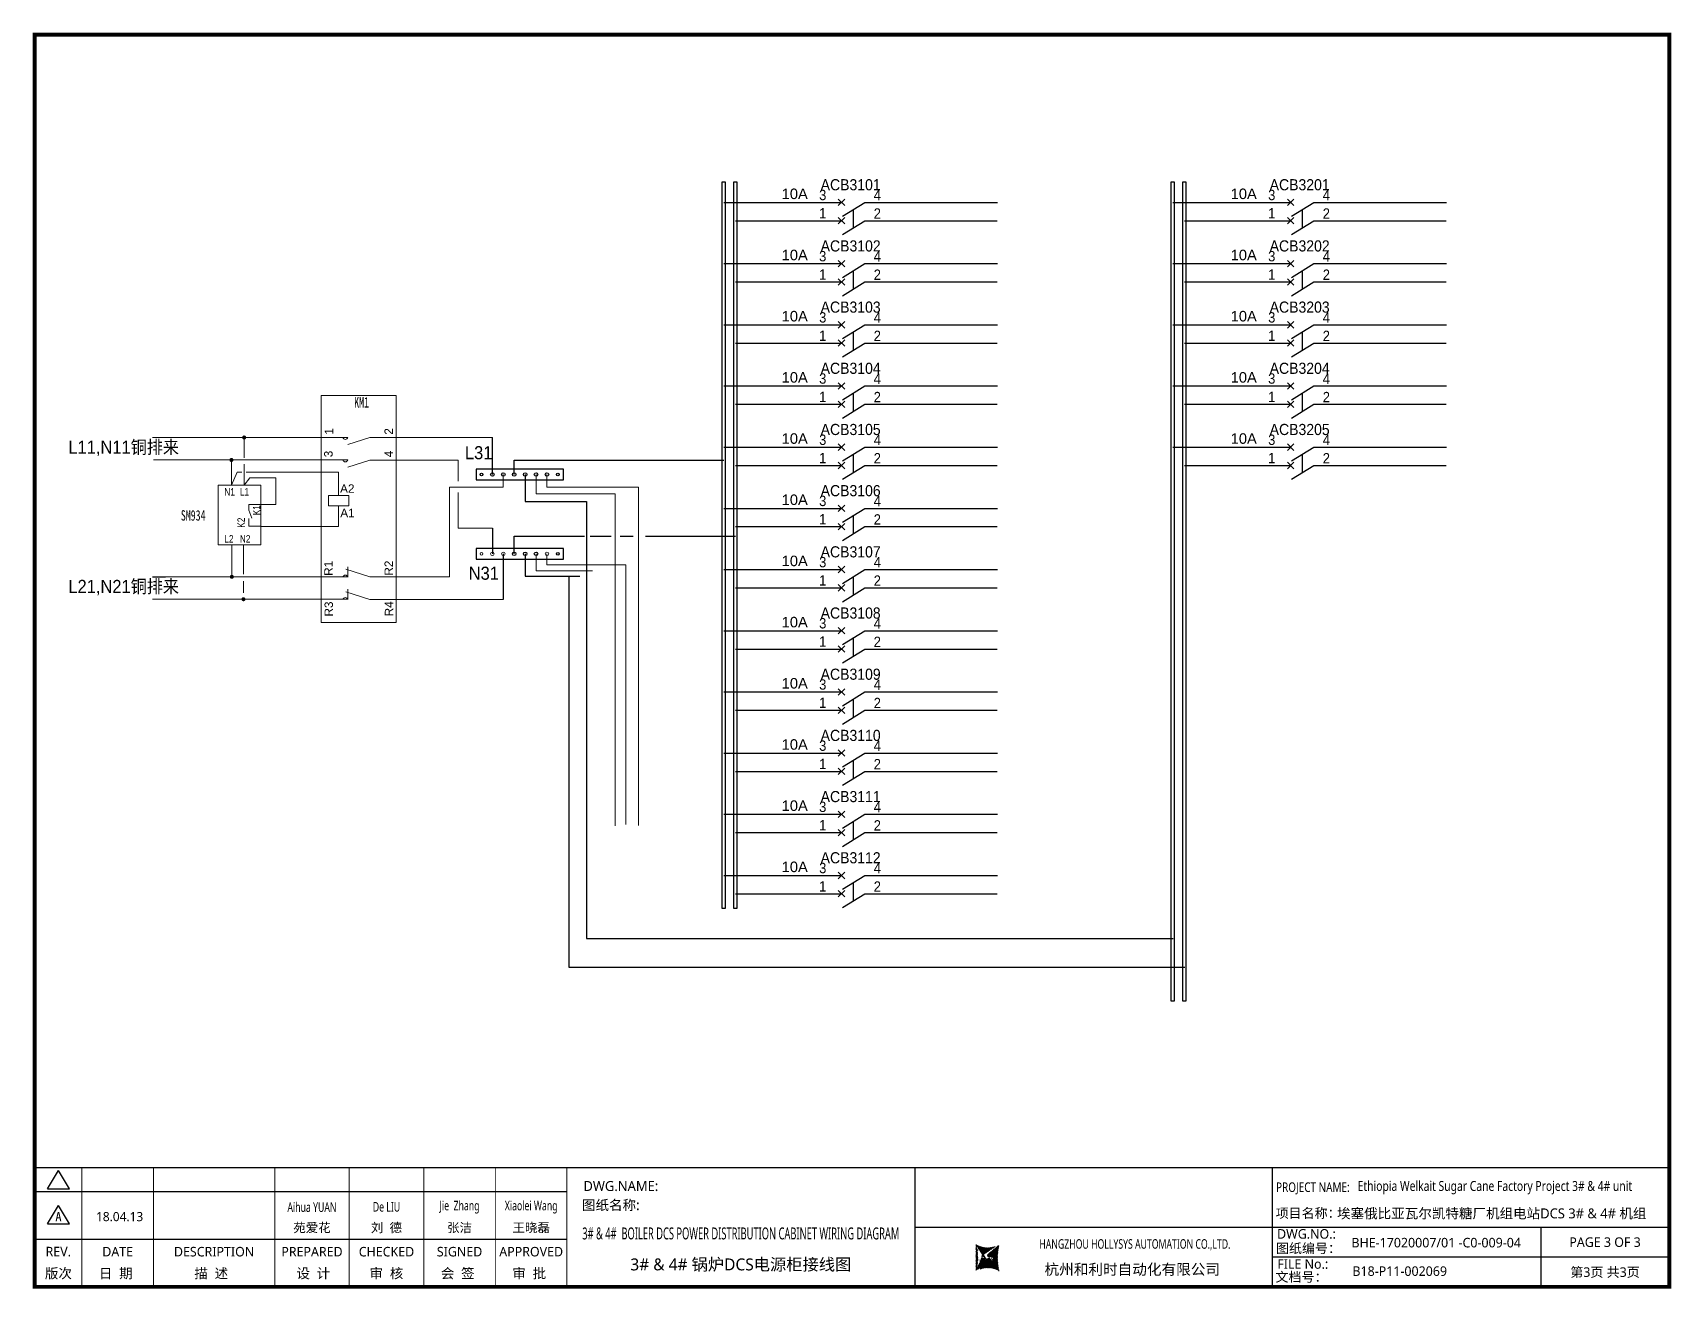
# Model space of a CAD drawing. Extents: x 81437 to 204847, y -54769 to -29444.
# Drawn here: x 106450 to 110575, y -50082 to -46919 of the extents above; entities that cross this region are included whole.
import ezdxf
from ezdxf.enums import TextEntityAlignment as Align
from ezdxf.lldxf.tags import DXFTag

# ---------------------------------------------------------------- set-up
doc = ezdxf.new("R2010")
doc.units = 0
doc.header["$LTSCALE"] = 100
doc.header["$MEASUREMENT"] = 0
doc.linetypes.add('ACAD_ISO02W100', pattern=[15, 12, -3])
for name, color, linetype in [('t', 1, 'Continuous'), ('标准图框及表格', 7, 'Continuous'), ('空气开关', 7, 'Continuous')]:
    doc.layers.add(name, color=color, linetype=linetype)
for name, color, linetype, lineweight in [('注释', 130, 'Continuous', 20), ('粗实线', 7, 'Continuous', 20), ('细实线', 7, 'Continuous', 20)]:
    doc.layers.add(name, color=color, linetype=linetype, lineweight=lineweight)
doc.styles.add('HZ', font='arial.ttf', dxfattribs={"width": 0.7})
doc.styles.get("Standard").update_dxf_attribs({"font": ''})
doc.styles.add('微软雅黑', font='')
doc.styles.get('Standard').set_extended_font_data('SimSun')
doc.styles.get('微软雅黑').set_extended_font_data('Microsoft YaHei')
tags = doc.linetypes.add('CENTER', pattern=[2, 1.25, -0.25, 0.25, -0.25]).pattern_tags.tags
tags[10:11] = [DXFTag(74, 4), DXFTag(75, 0), DXFTag(340, '0'), DXFTag(46, 1.0), DXFTag(50, 0.0), DXFTag(44, 0.0), DXFTag(45, 0.0)]
tags[8:9] = [DXFTag(74, 4), DXFTag(75, 0), DXFTag(340, '0'), DXFTag(46, 1.0), DXFTag(50, 0.0), DXFTag(44, 0.0), DXFTag(45, 0.0)]
tags[6:7] = [DXFTag(74, 4), DXFTag(75, 0), DXFTag(340, '0'), DXFTag(46, 1.0), DXFTag(50, 0.0), DXFTag(44, 0.0), DXFTag(45, 0.0)]
tags[4:5] = [DXFTag(74, 4), DXFTag(75, 0), DXFTag(340, '0'), DXFTag(46, 1.0), DXFTag(50, 0.0), DXFTag(44, 0.0), DXFTag(45, 0.0)]
pattern_1 = [(45, (-6.1628, -58.8625), (-0.7362629, 0.7362629), [])]

# ---------------------------------------------------------------- blocks, each defined once
blk = doc.blocks.new('供电端子')
at = {"style": 'HZ', "width": 0.7}
blk.add_attdef('供电端子', (0, 0), '', height=17, dxfattribs=at)
blk = doc.blocks.new('图框')
at = {"layer": '标准图框及表格'}
h = blk.add_hatch(dxfattribs=at)
h.set_pattern_fill('ANSI31', color=5, scale=8.329864, style=0)
h.set_pattern_definition(pattern_1)
edge = h.paths.add_edge_path()
edge.add_arc((2393.1, -3057), 55.2, 238.1092, 291.6532)
edge.add_line((2413.5, -3108.3), (2382.4, -3129.1))
edge.add_arc((2232.7, -3137.2), 135.4, 346.3915, 374.25)
edge.add_line((2364.3, -3169), (2391.3, -3146.7))
edge.add_line((2385.2, -3139.1), (2390, -3139.8))
edge.add_spline(control_points=[(2391.3, -3146.8), (2392.2, -3145.9), (2393.8, -3144.3), (2393.7, -3140.1), (2391.3, -3139.9), (2390, -3139.7)], knot_values=[0, 0, 0, 0, 6.844331, 12.400427, 18.769243, 18.769243, 18.769243, 18.769243], weights=[1, 1, 1, 1, 1, 1], degree=3, periodic=0)
edge.add_spline(control_points=[(2382.4, -3129.1), (2381.6, -3129.7), (2380.3, -3130.8), (2379.4, -3132.2), (2379, -3132.9)], knot_values=[0, 0, 0, 0, 5.253674, 9.488439, 9.488439, 9.488439, 9.488439], weights=[1, 1, 1, 1, 1], degree=3, periodic=0)
edge.add_spline(control_points=[(2380.1, -3131.1), (2379.6, -3131.8), (2378.5, -3133.2), (2378.8, -3136.6), (2381.7, -3138.8), (2384, -3139), (2385.2, -3139.1)], knot_values=[10.665975, 10.665975, 10.665975, 10.665975, 18.977704, 28.894558, 41.119554, 52.646925, 52.646925, 52.646925, 52.646925], weights=[1, 1, 1, 1, 1, 1, 1], degree=3, periodic=0)
h = blk.add_hatch(dxfattribs=at)
h.set_pattern_fill('ANSI31', color=3, scale=8.329864, style=0)
h.set_pattern_definition(pattern_1)
edge = h.paths.add_edge_path()
edge.add_line((2396.3, -3134.6), (2401.5, -3135.3))
edge.add_spline(control_points=[(2394.9, -3127.6), (2394, -3128.5), (2392.4, -3130.1), (2392.5, -3134.3), (2394.9, -3134.5), (2396.2, -3134.6)], knot_values=[0, 0, 0, 0, 6.844331, 12.400427, 18.769243, 18.769243, 18.769243, 18.769243], weights=[1, 1, 1, 1, 1, 1], degree=3, periodic=0)
edge.add_line((2421.9, -3105.3), (2394.8, -3127.7))
edge.add_spline(control_points=[(2406.5, -3142.8), (2406.9, -3142.3), (2407.7, -3140.9), (2407.4, -3137.8), (2404.5, -3135.6), (2402.2, -3135.4), (2401, -3135.3)], knot_values=[12.654089, 12.654089, 12.654089, 12.654089, 18.977704, 28.894558, 41.119554, 52.646925, 52.646925, 52.646925, 52.646925], weights=[1, 1, 1, 1, 1, 1, 1], degree=3, periodic=0)
edge.add_line((2405.5, -3143.8), (2406.6, -3142.6))
edge.add_line((2403.9, -3145.3), (2405.5, -3143.8))
edge.add_line((2372.7, -3166.1), (2403.8, -3145.3))
edge.add_arc((2393.1, -3217.4), 55.2, 58.1092, 111.6532)
edge.add_arc((2553.4, -3137.2), 135.4, 166.3915, 194.25)
at = {"color": 7}
for p, q in [((2209.5, -2910.4), (2209.5, -3210.4)), ((3109.5, -2910.4), (3109.5, -3210.4)), ((-6.2, -2970.4), (1334, -2970.4)), ((-6.2, -3090.4), (1334, -3090.4)), ((2209.5, -3060.4), (3109.5, -3060.4)), ((3109.5, -3060.4), (4109.5, -3060.4)), ((3785.6, -3060.4), (3785.6, -3210.4)), ((4109.5, -3135.4), (3109.5, -3135.4))]:
    blk.add_line(p, q, dxfattribs=at)
at = {"color": 7, "const_width": 3}
blk.add_lwpolyline([(4109.5, -2910.4), (-6.2, -2910.4)], dxfattribs=at)
at = {"layer": 't', "color": 7}
for p, q in [((25.8, -2963.9), (53.7, -2918)), ((81.7, -2963.9), (53.7, -2918)), ((25.8, -2963.9), (81.7, -2963.9)), ((25.8, -3051.8), (53.7, -3006)), ((81.7, -3051.8), (53.7, -3006)), ((25.8, -3051.8), (81.7, -3051.8))]:
    blk.add_line(p, q, dxfattribs=at)
at = {"layer": 't', "color": 7, "const_width": 9.62}
blk.add_lwpolyline([(4109.5, -3210.4), (4109.5, -58.9), (-6.2, -58.9), (-6.2, -3210.4)], close=True, dxfattribs=at)
at = {"layer": 't', "color": 7, "const_width": 2.4}
for points in [[(112.6, -2911.6), (112.6, -3210.4)], [(292.9, -2911.6), (292.9, -3210.4)], [(598.2, -2911.6), (598.2, -3215.3)], [(785.8, -2911.6), (785.8, -3215.3)], [(973.4, -2911.6), (973.4, -3215.3)], [(1153.7, -2911.6), (1153.7, -3215.3)], [(1334, -2911.6), (1334, -3215.3)]]:
    blk.add_lwpolyline(points, dxfattribs=at)
at = {"color": 7, "linetype": 'CENTER', "style": '微软雅黑'}
for s, height, p in [('项目名称：', 24, (3118.2, -3036.9)), ('图纸编号：', 24, (3119.1, -3125.5)), ('杭州和利时自动化有限公司', 27, (2536.4, -3180)), ('文档号：', 24, (3117.9, -3197.6))]:
    blk.add_text(s, height=height, dxfattribs=at).set_placement(p)
at = {"color": 7, "style": '微软雅黑', "flags": 8}
for tag, p, height in [('DWG.NAME:', (1375.5, -2969.2), 25), ('DWG.NO.:', (3122, -3089.3), 24), ('图纸编号', (3309.2, -3111.3), 24), ('FILENO.:', (3122.5, -3165), 24), ('文档号', (3311.6, -3183), 24)]:
    blk.add_attdef(tag, p, '', height=height, dxfattribs=at)
at = {"color": 7, "style": '微软雅黑', "width": 0.8, "flags": 8}
for tag, p, height in [('PROJECTNAME:', (3119.3, -2971.7), 24), ('PROJECT_NAME', (3324.7, -2969.2), 25)]:
    blk.add_attdef(tag, p, '', height=height, dxfattribs=at)
at = {"color": 7, "style": '微软雅黑', "flags": 8}
for tag, height, width, p in [('RENLIU', 24, 0.7, (692, -3009.2)), ('SHUFENWANG', 24, 0.7, (879.6, -3009.2)), ('FANGHOU', 24, 0.7, (1063.6, -3009.2)), ('DANDANLI', 24, 0.7, (1243.9, -3009.2)), ('#10STATIONONTROLCABINETCOVER', 30, 0.6, (1771.7, -3076)), ('HANGZHOUHOLLYSYSAUTOMATIONCO.,LTD.', 24, 0.7, (2763.9, -3104.6))]:
    blk.add_attdef(tag, text='', height=height, dxfattribs=dict(at, width=width)).set_placement(p, align=Align.MIDDLE)
for tag, p in [('图纸名称:', (1371.6, -3024.8)), ('项目名称', (3272.9, -3045.6))]:
    blk.add_attdef(tag, text='', height=25, dxfattribs=at).set_placement(p, align=Align.BOTTOM_LEFT)
at = {"color": 7, "flags": 8}
blk.add_attdef('A', text='', height=23, dxfattribs=at).set_placement((53.7, -3033.7), align=Align.MIDDLE)
at = {"color": 7, "style": '微软雅黑', "flags": 8}
for tag, height, p in [('设计时间', 23, (207.7, -3033.7)), ('刘仁', 23, (692, -3061.1)), ('王姝芬', 23, (879.6, -3061.1)), ('侯方', 23, (1063.6, -3061.1)), ('李丹丹', 23, (1243.9, -3061.1)), ('PAGEXOFX', 24, (3947.6, -3097.9)), ('REV.', 24, (53.2, -3121.9)), ('DATE', 24, (202.7, -3121.9)), ('DESCRIPTION', 24, (445.6, -3121.9)), ('PREPARED', 24, (692, -3121.9)), ('CHECKED', 24, (879.6, -3121.9)), ('SIGNED', 24, (1063.6, -3121.9)), ('APPROVED', 24, (1243.9, -3121.9)), ('图纸名称', 30, (1771.7, -3153.6)), ('第几页共几页', 24, (3947.6, -3172.9))]:
    blk.add_attdef(tag, text='', height=height, dxfattribs=at).set_placement(p, align=Align.MIDDLE)
at = {"layer": 't', "color": 7, "style": '微软雅黑'}
for s, p in [('版次', (53.7, -3176.5)), ('日  期', (198, -3176.5)), ('描  述', (438.3, -3176.5)), ('设  计', (695.3, -3176.5)), ('审  核', (879.4, -3176.5)), ('会  签', (1058.9, -3176.5)), ('审  批', (1239.1, -3176.5))]:
    blk.add_text(s, height=25, dxfattribs=at).set_placement(p, align=Align.MIDDLE_CENTER)
at = {"layer": '标准图框及表格', "color": 5, "style": 'HZ'}
for s, p in [('pgqh', (2367.7, -3118.5)), ('hollilas', (2367.9, -3144.8))]:
    blk.add_text(s, height=5.21, dxfattribs=at).set_placement(p)
at = {"layer": '标准图框及表格', "color": 3, "style": 'HZ'}
for s, height, p in [('auto', 8.68, (2394.7, -3133.1)), ('hollysys', 4.34, (2396.4, -3158.6))]:
    blk.add_text(s, height=height, dxfattribs=at).set_placement(p)

msp = doc.modelspace()

# ---------------------------------------------------------------- linework, layer by layer
at = {"color": 43}
for p, q in [((108189.8, -47346.1), (108486.4, -47346.1)), ((108545, -47346.1), (108878.7, -47346.1)), ((109320.3, -47346.1), (109617, -47346.1)), ((109675.5, -47346.1), (110009.2, -47346.1)), ((108189.8, -47500.1), (108486.4, -47500.1)), ((108545, -47500.1), (108878.7, -47500.1)), ((109320.3, -47500.1), (109617, -47500.1)), ((109675.5, -47500.1), (110009.2, -47500.1)), ((108189.8, -47654.1), (108486.4, -47654.1)), ((108545, -47654.1), (108878.7, -47654.1)), ((109320.3, -47654.1), (109617, -47654.1)), ((109675.5, -47654.1), (110009.2, -47654.1)), ((108189.8, -47808.1), (108486.4, -47808.1)), ((108545, -47808.1), (108878.7, -47808.1)), ((109320.3, -47808.1), (109617, -47808.1)), ((109675.5, -47808.1), (110009.2, -47808.1)), ((107607.3, -48030.9), (107607.3, -47938.1)), ((108189.8, -47962.1), (108486.4, -47962.1)), ((108545, -47962.1), (108878.7, -47962.1)), ((109320.3, -47962.1), (109617, -47962.1)), ((109675.5, -47962.1), (110009.2, -47962.1)), ((107662.3, -48030.9), (107662.3, -47994.6)), ((107662.3, -47994.6), (107834.5, -47994.6)), ((107807, -47994.6), (108189.8, -47994.6)), ((107689.8, -48030.9), (107689.8, -48098.7)), ((107689.8, -48098.7), (107821.3, -48098.7)), ((107804.3, -48098.7), (107844.4, -48098.7)), ((107844.4, -48098.7), (107844.4, -48467.6)), ((108189.8, -48116.1), (108486.4, -48116.1)), ((108545, -48116.1), (108878.7, -48116.1)), ((106752, -48288.3), (106784.2, -48288.3)), ((108189.8, -48270.1), (108486.4, -48270.1)), ((108545, -48270.1), (108878.7, -48270.1)), ((108189.8, -48424.1), (108486.4, -48424.1)), ((108545, -48424.1), (108878.7, -48424.1)), ((107844.4, -48467.6), (107844.4, -49198.4)), ((108189.8, -48578.1), (108486.4, -48578.1)), ((108545, -48578.1), (108878.7, -48578.1)), ((108189.8, -48732.1), (108486.4, -48732.1)), ((108545, -48732.1), (108878.7, -48732.1)), ((108189.8, -48886.1), (108486.4, -48886.1)), ((108545, -48886.1), (108878.7, -48886.1)), ((108189.8, -49040.1), (108486.4, -49040.1)), ((108545, -49040.1), (108878.7, -49040.1)), ((107844.4, -49198.4), (109321.2, -49198.4))]:
    msp.add_line(p, q, dxfattribs=at)
at = {"color": 6}
for p, q in [((108494.5, -47354.2), (108478.3, -47338)), ((108478.3, -47354.2), (108494.5, -47338)), ((108488.5, -47380.9), (108545, -47346.1)), ((109625.1, -47354.2), (109608.9, -47338)), ((109608.9, -47354.2), (109625.1, -47338)), ((109619, -47380.9), (109675.5, -47346.1)), ((108478.3, -47400.3), (108494.5, -47384.1)), ((108494.5, -47400.3), (108478.3, -47384.1)), ((108488.5, -47427), (108545, -47392.2)), ((109608.9, -47400.3), (109625.1, -47384.1)), ((109625.1, -47400.3), (109608.9, -47384.1)), ((109619, -47427), (109675.5, -47392.2)), ((108494.5, -47508.2), (108478.3, -47492)), ((108478.3, -47508.2), (108494.5, -47492)), ((108488.5, -47534.9), (108545, -47500.1)), ((109625.1, -47508.2), (109608.9, -47492)), ((109608.9, -47508.2), (109625.1, -47492)), ((109619, -47534.9), (109675.5, -47500.1)), ((108494.5, -47554.3), (108478.3, -47538.1)), ((108478.3, -47554.3), (108494.5, -47538.1)), ((108488.5, -47581), (108545, -47546.2)), ((109625.1, -47554.3), (109608.9, -47538.1)), ((109608.9, -47554.3), (109625.1, -47538.1)), ((109619, -47581), (109675.5, -47546.2)), ((108478.3, -47662.2), (108494.5, -47646)), ((108494.5, -47662.2), (108478.3, -47646)), ((109608.9, -47662.2), (109625.1, -47646)), ((109625.1, -47662.2), (109608.9, -47646)), ((108488.5, -47688.9), (108545, -47654.1)), ((109619, -47688.9), (109675.5, -47654.1)), ((108478.3, -47708.3), (108494.5, -47692.1)), ((108494.5, -47708.3), (108478.3, -47692.1)), ((108488.5, -47735), (108545, -47700.2)), ((109608.9, -47708.3), (109625.1, -47692.1)), ((109625.1, -47708.3), (109608.9, -47692.1)), ((109619, -47735), (109675.5, -47700.2)), ((108494.5, -47816.2), (108478.3, -47800)), ((108478.3, -47816.2), (108494.5, -47800)), ((108488.5, -47842.9), (108545, -47808.1)), ((109625.1, -47816.2), (109608.9, -47800)), ((109608.9, -47816.2), (109625.1, -47800)), ((109619, -47842.9), (109675.5, -47808.1)), ((108494.5, -47862.3), (108478.3, -47846.1)), ((108478.3, -47862.3), (108494.5, -47846.1)), ((109625.1, -47862.3), (109608.9, -47846.1)), ((109608.9, -47862.3), (109625.1, -47846.1)), ((108488.5, -47889), (108545, -47854.2)), ((109619, -47889), (109675.5, -47854.2)), ((108478.3, -47970.2), (108494.5, -47954)), ((108494.5, -47970.2), (108478.3, -47954)), ((108488.5, -47996.9), (108545, -47962.1)), ((109608.9, -47970.2), (109625.1, -47954)), ((109625.1, -47970.2), (109608.9, -47954)), ((109619, -47996.9), (109675.5, -47962.1)), ((108478.3, -48016.3), (108494.5, -48000.1)), ((108494.5, -48016.3), (108478.3, -48000.1)), ((108488.5, -48043), (108545, -48008.2)), ((109608.9, -48016.3), (109625.1, -48000.1)), ((109625.1, -48016.3), (109608.9, -48000.1)), ((109619, -48043), (109675.5, -48008.2)), ((108494.5, -48124.2), (108478.3, -48108)), ((108478.3, -48124.2), (108494.5, -48108)), ((108488.5, -48150.9), (108545, -48116.1)), ((108494.5, -48170.3), (108478.3, -48154.1)), ((108478.3, -48170.3), (108494.5, -48154.1)), ((108488.5, -48197), (108545, -48162.2)), ((108494.5, -48278.2), (108478.3, -48262)), ((108478.3, -48278.2), (108494.5, -48262)), ((108488.5, -48304.9), (108545, -48270.1)), ((108494.5, -48324.3), (108478.3, -48308.1)), ((108478.3, -48324.3), (108494.5, -48308.1)), ((108488.5, -48351), (108545, -48316.2)), ((108478.3, -48432.2), (108494.5, -48416)), ((108494.5, -48432.2), (108478.3, -48416)), ((108488.5, -48458.9), (108545, -48424.1)), ((108478.3, -48478.3), (108494.5, -48462.1)), ((108494.5, -48478.3), (108478.3, -48462.1)), ((108488.5, -48505), (108545, -48470.2)), ((108494.5, -48586.2), (108478.3, -48570)), ((108478.3, -48586.2), (108494.5, -48570)), ((108488.5, -48612.9), (108545, -48578.1)), ((108494.5, -48632.3), (108478.3, -48616.1)), ((108478.3, -48632.3), (108494.5, -48616.1)), ((108488.5, -48659), (108545, -48624.2)), ((108494.5, -48740.2), (108478.3, -48724)), ((108478.3, -48740.2), (108494.5, -48724)), ((108488.5, -48766.9), (108545, -48732.1)), ((108494.5, -48786.3), (108478.3, -48770.1)), ((108478.3, -48786.3), (108494.5, -48770.1)), ((108488.5, -48813), (108545, -48778.2)), ((108494.5, -48894.2), (108478.3, -48878)), ((108478.3, -48894.2), (108494.5, -48878)), ((108494.5, -48940.3), (108478.3, -48924.1)), ((108478.3, -48940.3), (108494.5, -48924.1)), ((108488.5, -48920.9), (108545, -48886.1)), ((108488.5, -48967), (108545, -48932.2)), ((108478.3, -49048.2), (108494.5, -49032)), ((108494.5, -49048.2), (108478.3, -49032)), ((108488.5, -49074.9), (108545, -49040.1)), ((108478.3, -49094.3), (108494.5, -49078.1)), ((108494.5, -49094.3), (108478.3, -49078.1)), ((108488.5, -49121), (108545, -49086.2))]:
    msp.add_line(p, q, dxfattribs=at)
at = {"color": 5}
for p, q in [((108219.5, -47392.2), (108486.4, -47392.2)), ((108545, -47392.2), (108878.1, -47392.2)), ((109350, -47392.2), (109617, -47392.2)), ((109675.5, -47392.2), (110008.6, -47392.2)), ((108219.5, -47546.2), (108486.4, -47546.2)), ((108545, -47546.2), (108878.1, -47546.2)), ((109350, -47546.2), (109617, -47546.2)), ((109675.5, -47546.2), (110008.6, -47546.2)), ((108219.5, -47700.2), (108486.4, -47700.2)), ((108545, -47700.2), (108878.1, -47700.2)), ((109350, -47700.2), (109617, -47700.2)), ((109675.5, -47700.2), (110008.6, -47700.2)), ((108219.5, -47854.2), (108486.4, -47854.2)), ((108545, -47854.2), (108878.1, -47854.2)), ((109350, -47854.2), (109617, -47854.2)), ((109675.5, -47854.2), (110008.6, -47854.2)), ((108219.5, -48008.2), (108486.4, -48008.2)), ((108545, -48008.2), (108878.1, -48008.2)), ((109350, -48008.2), (109617, -48008.2)), ((109675.5, -48008.2), (110008.6, -48008.2)), ((107607.3, -48166.2), (107607.3, -48230.5)), ((108219.5, -48162.2), (108486.4, -48162.2)), ((108545, -48162.2), (108878.1, -48162.2)), ((107662.3, -48230.5), (107662.3, -48186)), ((107662.3, -48186), (107780.7, -48186)), ((107753.2, -48186), (107838.9, -48186)), ((107853.2, -48186), (107906.2, -48186)), ((107928.9, -48186), (107961.9, -48186)), ((107992.5, -48186), (108219.5, -48186)), ((107634.8, -48230.5), (107634.8, -48345.2)), ((107689.8, -48230.5), (107689.8, -48286.8)), ((107689.8, -48286.8), (107827.3, -48286.8)), ((107799.8, -48286.8), (107799.8, -48467)), ((108219.5, -48316.2), (108486.4, -48316.2)), ((108545, -48316.2), (108878.1, -48316.2)), ((107799.8, -48467), (107799.8, -49271.1)), ((108219.5, -48470.2), (108486.4, -48470.2)), ((108545, -48470.2), (108878.1, -48470.2)), ((108219.5, -48624.2), (108486.4, -48624.2)), ((108545, -48624.2), (108878.1, -48624.2)), ((108219.5, -48778.2), (108486.4, -48778.2)), ((108545, -48778.2), (108878.1, -48778.2)), ((108219.5, -48932.2), (108486.4, -48932.2)), ((108545, -48932.2), (108878.1, -48932.2)), ((108219.5, -49086.2), (108486.4, -49086.2)), ((108545, -49086.2), (108878.1, -49086.2)), ((107799.8, -49271.1), (109350.9, -49271.1))]:
    msp.add_line(p, q, dxfattribs=at)
at = {"color": 5, "lineweight": 0}
for p, q in [((106950.3, -48057.5), (106964.5, -48025.3)), ((106964.5, -48025.3), (106976.9, -48025.3)), ((106987.8, -48025.3), (107219.9, -48025.3))]:
    msp.add_line(p, q, dxfattribs=at)
at = {"color": 43, "lineweight": 0}
for p, q in [((106996.9, -48039.6), (106982.2, -48057.5)), ((107062.4, -48039.6), (106996.9, -48039.6)), ((107062.4, -48106.7), (107062.4, -48039.6)), ((107024.2, -48106.7), (107062.4, -48106.7))]:
    msp.add_line(p, q, dxfattribs=at)
at = {"color": 43}
for points in [[(108193.7, -47294.4), (108193.7, -49123.2), (108185.9, -49123.2), (108185.9, -47294.4)], [(109324.3, -47294.4), (109324.3, -49356.2), (109316.4, -49356.2), (109316.4, -47294.4)], [(107566.1, -48044.6), (107786.1, -48044.6), (107786.1, -48017.1), (107566.1, -48017.1)]]:
    msp.add_lwpolyline(points, close=True, dxfattribs=at)
at = {"color": 5}
for points in [[(108222.9, -47294.4), (108222.9, -49123.2), (108215.1, -49123.2), (108215.1, -47294.4)], [(109353.4, -47294.4), (109353.4, -49356.2), (109345.6, -49356.2), (109345.6, -47294.4)], [(107566.1, -48244.3), (107786.1, -48244.3), (107786.1, -48216.8), (107566.1, -48216.8)]]:
    msp.add_lwpolyline(points, close=True, dxfattribs=at)
for centre, radius in [((107579.8, -48030.9), 3.3), ((107607.3, -48030.9), 4.4), ((107634.8, -48030.9), 4.4), ((107662.3, -48030.9), 4.4), ((107689.8, -48030.9), 4.4), ((107717.3, -48030.9), 4.4), ((107744.8, -48030.9), 4.4), ((107772.3, -48030.9), 3.3), ((107662.3, -48230.5), 4.4), ((107689.8, -48230.5), 4.4), ((107717.3, -48230.5), 4.4), ((107772.3, -48230.5), 3.3)]:
    msp.add_circle(centre, radius)
at = {"lineweight": 20}
for centre, radius in [((107579.8, -48230.5), 3.3), ((107607.3, -48230.5), 4.4), ((107634.8, -48230.5), 4.4), ((107744.8, -48230.5), 4.4)]:
    msp.add_circle(centre, radius, dxfattribs=at)
at = {"layer": '空气开关', "color": 6}
for p, q in [((108516.7, -47409.6), (108516.7, -47363.5)), ((109647.3, -47409.6), (109647.3, -47363.5)), ((108516.7, -47563.6), (108516.7, -47517.5)), ((109647.3, -47563.6), (109647.3, -47517.5)), ((108516.7, -47717.6), (108516.7, -47671.5)), ((109647.3, -47717.6), (109647.3, -47671.5)), ((108516.7, -47871.6), (108516.7, -47825.5)), ((109647.3, -47871.6), (109647.3, -47825.5)), ((108516.7, -48025.6), (108516.7, -47979.5)), ((109647.3, -48025.6), (109647.3, -47979.5)), ((108516.7, -48179.6), (108516.7, -48133.5)), ((108516.7, -48333.6), (108516.7, -48287.5)), ((108516.7, -48487.6), (108516.7, -48441.5)), ((108516.7, -48641.6), (108516.7, -48595.5)), ((108516.7, -48795.6), (108516.7, -48749.5)), ((108516.7, -48949.6), (108516.7, -48903.5)), ((108516.7, -49103.6), (108516.7, -49057.5))]:
    msp.add_line(p, q, dxfattribs=at)
at = {"layer": '粗实线'}
msp.add_lwpolyline([(107176.6, -48403.8), (107176.6, -47832.3), (107364.7, -47832.3), (107364.7, -48403.8)], close=True, dxfattribs=at)
at = {"layer": '细实线', "color": 43}
for p, q in [((106752, -47937.8), (107114.1, -47937.8)), ((106982.6, -47989.1), (106982.6, -47937.8)), ((107114.1, -47937.8), (107176.6, -47937.8)), ((107176.6, -47937.8), (107243.6, -47937.8)), ((107298.5, -47938.1), (107243.8, -47955.7)), ((107364.7, -47938.1), (107298.5, -47938.1)), ((107364.7, -47938.1), (107607.3, -47938.1)), ((106982.2, -48057.5), (106982.2, -48005.1)), ((107634.8, -48030.9), (107634.8, -48062.5)), ((107717.3, -48030.9), (107717.3, -48079.7)), ((107744.8, -48030.9), (107744.8, -48062.4)), ((107499.3, -48288.6), (107499.3, -48062.5)), ((107499.3, -48062.5), (107634.8, -48062.5)), ((107717.3, -48079.7), (107821.7, -48079.7)), ((107744.8, -48062.4), (107821.7, -48062.4)), ((107803.2, -48079.7), (107916.6, -48079.7)), ((107807.4, -48062.4), (107974.9, -48062.4)), ((107916.6, -48079.7), (107916.6, -48915.1)), ((107974.9, -48062.4), (107974.9, -48914)), ((107219.9, -48109.7), (107219.9, -48161.9)), ((107176.6, -48161.9), (107024.2, -48161.9)), ((107176.6, -48161.9), (107219.9, -48161.9)), ((106951.6, -48208.2), (106951.3, -48285.8)), ((107243.6, -48288.9), (107243.7, -48263.2)), ((106784.3, -48288.3), (107176.6, -48288.3)), ((107176.6, -48288.3), (107243.6, -48288.3)), ((107298.5, -48288.6), (107238.4, -48269.3)), ((107364.7, -48288.6), (107298.5, -48288.6)), ((107364.7, -48288.6), (107499.3, -48288.6))]:
    msp.add_line(p, q, dxfattribs=at)
at = {"layer": '细实线', "color": 5}
for p, q in [((106753.7, -47994.3), (107085.7, -47994.3)), ((106950.3, -48057.5), (106950.3, -47994.3)), ((107085.7, -47994.3), (107176.6, -47994.3)), ((107176.6, -47994.3), (107243.6, -47994.3)), ((107298.5, -47994.6), (107243.8, -48012.2)), ((107364.7, -47994.6), (107298.5, -47994.6)), ((107364.7, -47994.6), (107520.8, -47994.6)), ((107520.8, -47994.6), (107520.8, -48048.1)), ((107219.9, -48083.6), (107219.9, -48025.3)), ((107521.6, -48076.6), (107521.6, -48166.2)), ((107521.6, -48166.2), (107607.3, -48166.2)), ((106980.5, -48208.2), (106980.5, -48281.4)), ((107717.3, -48230.5), (107717.3, -48273.7)), ((107744.8, -48230.5), (107744.8, -48258.3)), ((107744.8, -48258.3), (107861.5, -48258.3)), ((107858.1, -48258.3), (107943.2, -48258.3)), ((107943.2, -48258.3), (107943.2, -48912.1)), ((106980.6, -48299.3), (106980.6, -48329.1)), ((107717.3, -48273.7), (107859.8, -48273.7)), ((106752, -48344.9), (107176.6, -48344.9)), ((107176.6, -48344.9), (107243.6, -48344.9)), ((107298.5, -48345.2), (107238.4, -48325.9)), ((107243.4, -48344.9), (107243.4, -48319.9)), ((107364.7, -48345.2), (107298.5, -48345.2)), ((107364.7, -48345.2), (107634.8, -48345.2))]:
    msp.add_line(p, q, dxfattribs=at)
at = {"layer": '细实线'}
for p, q in [((107024.2, -48106.7), (106994, -48106.7)), ((106994, -48106.7), (106994, -48120.4)), ((106994, -48161.2), (106994, -48141.7)), ((107024.2, -48161.2), (106994, -48161.2))]:
    msp.add_line(p, q, dxfattribs=at)
at = {"layer": '细实线', "color": 7}
msp.add_line((107001.3, -48141.2), (106994, -48120.4), dxfattribs=at)
at = {"layer": '细实线', "color": 43, "linetype": 'Continuous', "const_width": 5.09}
for points in [[(106982.3, -47940.3, 1), (106982.3, -47935.2, 1)], [(106951.3, -48290.9, 1), (106951.3, -48285.8, 1)]]:
    msp.add_lwpolyline(points, format="xyb", close=True, dxfattribs=at)
at = {"layer": '细实线', "color": 5, "linetype": 'Continuous', "const_width": 5.09}
msp.add_lwpolyline([(106950.4, -47996.9, 1), (106950.4, -47991.8, 1)], format="xyb", close=True, dxfattribs=at)
at = {"layer": '细实线'}
for points in [[(106916.8, -48208.2), (106916.8, -48057.5), (107024.2, -48057.5), (107024.2, -48208.2)], [(107194.3, -48109.7), (107194.3, -48083.6), (107245.5, -48083.6), (107245.5, -48109.7)]]:
    msp.add_lwpolyline(points, close=True, dxfattribs=at)
at = {"layer": '细实线', "color": 0, "linetype": 'Continuous', "const_width": 5.09}
msp.add_lwpolyline([(106980.6, -48347.4, 1), (106980.6, -48342.4, 1)], format="xyb", close=True, dxfattribs=at)
at = {"layer": '细实线', "color": 43}
for centre, start, end in [((107237, -47935.4), 199.9032, 340.0968), ((107237, -48291.3), 19.9032, 160.0968)]:
    msp.add_arc(centre, 7.02, start, end, dxfattribs=at)
at = {"layer": '细实线', "color": 5}
for centre, start, end in [((107237, -47992), 199.9032, 340.0968), ((107237, -48347.9), 19.9032, 160.0968)]:
    msp.add_arc(centre, 7.02, start, end, dxfattribs=at)

# ---------------------------------------------------------------- block references
at = {"color": 1}
ref = msp.add_blockref('图框', (106461.1, -46865.1), dxfattribs=at)
ref.add_attrib('PROJECTNAME:', 'PROJECT NAME:', (109580.4, -49836.7), dxfattribs={"color": 7, "height": 24, "style": '微软雅黑', "width": 0.8})
ref.add_attrib('FILENO.:', 'FILE No.:', (109583.6, -50030), dxfattribs={"color": 7, "height": 24, "style": '微软雅黑'})
ref.add_attrib('DWG.NO.:', 'DWG.NO.:', (109583.1, -49954.3), dxfattribs={"color": 7, "height": 24, "style": '微软雅黑'})
ref.add_attrib('PAGEXOFX', 'PAGE 3 OF 3', dxfattribs={"color": 7, "height": 24, "style": '微软雅黑', "flags": 8}).set_placement((110408.7, -49963), align=Align.MIDDLE)
ref.add_attrib('PROJECT_NAME', 'Ethiopia Welkait Sugar Cane Factory Project 3# & 4# unit', (109785.9, -49834.2), dxfattribs={"color": 7, "height": 25, "style": '微软雅黑', "width": 0.8})
ref.add_attrib('项目名称', '埃塞俄比亚瓦尔凯特糖厂机组电站DCS 3# & 4# 机组', dxfattribs={"color": 7, "height": 25, "style": '微软雅黑'}).set_placement((109734, -49910.7), align=Align.BOTTOM_LEFT)
ref.add_attrib('HANGZHOUHOLLYSYSAUTOMATIONCO.,LTD.', 'HANGZHOU HOLLYSYS AUTOMATION CO.,LTD.', dxfattribs={"color": 7, "height": 24, "style": '微软雅黑', "width": 0.7}).set_placement((109225, -49969.6), align=Align.MIDDLE)
ref.add_attrib('图纸名称:', '图纸名称:', dxfattribs={"color": 7, "height": 25, "style": '微软雅黑', "flags": 8}).set_placement((107832.8, -49889.8), align=Align.BOTTOM_LEFT)
ref.add_attrib('#10STATIONONTROLCABINETCOVER', '3# & 4#  BOILER DCS POWER DISTRIBUTION CABINET WIRING DIAGRAM', dxfattribs={"color": 7, "height": 30, "style": '微软雅黑', "width": 0.6, "flags": 8}).set_placement((108232.8, -49941.1), align=Align.MIDDLE)
ref.add_attrib('DWG.NAME:', 'DWG.NAME:', (107836.6, -49834.3), dxfattribs={"color": 7, "height": 25, "style": '微软雅黑', "flags": 8})
ref.add_attrib('DANDANLI', 'Xiaolei Wang', dxfattribs={"color": 7, "height": 24, "style": '微软雅黑', "width": 0.7, "flags": 8}).set_placement((107705, -49874.3), align=Align.MIDDLE)
ref.add_attrib('FANGHOU', 'Jie  Zhang', dxfattribs={"color": 7, "height": 24, "style": '微软雅黑', "width": 0.7, "flags": 8}).set_placement((107524.7, -49874.3), align=Align.MIDDLE)
ref.add_attrib('SHUFENWANG', 'De LIU', dxfattribs={"color": 7, "height": 24, "style": '微软雅黑', "width": 0.7, "flags": 8}).set_placement((107340.7, -49874.3), align=Align.MIDDLE)
ref.add_attrib('RENLIU', 'Aihua YUAN', dxfattribs={"color": 7, "height": 24, "style": '微软雅黑', "width": 0.7, "flags": 8}).set_placement((107153.1, -49874.3), align=Align.MIDDLE)
ref.add_attrib('APPROVED', 'APPROVED', dxfattribs={"color": 7, "height": 24, "style": '微软雅黑'}).set_placement((107705, -49987), align=Align.MIDDLE)
ref.add_attrib('SIGNED', 'SIGNED', dxfattribs={"color": 7, "height": 24, "style": '微软雅黑'}).set_placement((107524.7, -49987), align=Align.MIDDLE)
ref.add_attrib('CHECKED', 'CHECKED', dxfattribs={"color": 7, "height": 24, "style": '微软雅黑'}).set_placement((107340.7, -49987), align=Align.MIDDLE)
ref.add_attrib('PREPARED', 'PREPARED', dxfattribs={"color": 7, "height": 24, "style": '微软雅黑'}).set_placement((107153.1, -49987), align=Align.MIDDLE)
ref.add_attrib('DESCRIPTION', 'DESCRIPTION', dxfattribs={"color": 7, "height": 24, "style": '微软雅黑'}).set_placement((106906.7, -49987), align=Align.MIDDLE)
ref.add_attrib('DATE', 'DATE', dxfattribs={"color": 7, "height": 24, "style": '微软雅黑', "flags": 8}).set_placement((106663.9, -49987), align=Align.MIDDLE)
ref.add_attrib('REV.', 'REV.', dxfattribs={"color": 7, "height": 24, "style": '微软雅黑', "flags": 8}).set_placement((106514.3, -49987), align=Align.MIDDLE)
ref.add_attrib('A', 'A', dxfattribs={"color": 7, "height": 23, "flags": 8}).set_placement((106514.8, -49898.8), align=Align.MIDDLE)
ref.add_attrib('设计时间', '18.04.13', dxfattribs={"color": 7, "height": 23, "style": '微软雅黑', "flags": 8}).set_placement((106668.8, -49898.8), align=Align.MIDDLE)
ref.add_attrib('李丹丹', '王晓磊', dxfattribs={"color": 7, "height": 23, "style": '微软雅黑', "flags": 8}).set_placement((107705, -49926.1), align=Align.MIDDLE)
ref.add_attrib('侯方', '张洁', dxfattribs={"color": 7, "height": 23, "style": '微软雅黑', "flags": 8}).set_placement((107524.7, -49926.1), align=Align.MIDDLE)
ref.add_attrib('王姝芬', '刘  德', dxfattribs={"color": 7, "height": 23, "style": '微软雅黑', "flags": 8}).set_placement((107340.7, -49926.1), align=Align.MIDDLE)
ref.add_attrib('刘仁', '苑爱花', dxfattribs={"color": 7, "height": 23, "style": '微软雅黑', "flags": 8}).set_placement((107153.1, -49926.1), align=Align.MIDDLE)
ref.add_attrib('图纸名称', '3# & 4# 锅炉DCS电源柜接线图', dxfattribs={"color": 7, "height": 30, "style": '微软雅黑', "flags": 8}).set_placement((108232.8, -50018.6), align=Align.MIDDLE)
ref.add_attrib('文档号', 'B18-P11-002069', (109772.7, -50048), dxfattribs={"color": 7, "height": 24, "style": '微软雅黑', "flags": 8})
ref.add_attrib('图纸编号', 'BHE-17020007/01 -C0-009-04', (109770.3, -49976.3), dxfattribs={"color": 7, "height": 24, "style": '微软雅黑', "flags": 8})
ref.add_attrib('第几页共几页', '第3页 共3页', dxfattribs={"color": 7, "height": 24, "style": '微软雅黑', "flags": 8}).set_placement((110408.7, -50038), align=Align.MIDDLE)
ref = msp.add_blockref('供电端子', (108368.6, -47337.6), dxfattribs=dict(xscale=0.9349999999976717, yscale=0.9349999999976717))
ref.add_attrib('供电端子', '10A', dxfattribs={"height": 26.4, "style": 'HZ'}).set_placement((108368.6, -47337.6), align=Align.CENTER)
ref = msp.add_blockref('供电端子', (108509.4, -47315.6), dxfattribs=dict(xscale=0.9349999999976717, yscale=0.9349999999976717))
ref.add_attrib('供电端子', 'ACB3101', dxfattribs={"height": 28.05, "style": 'HZ', "width": 0.9}).set_placement((108509.4, -47315.6), align=Align.CENTER)
ref = msp.add_blockref('供电端子', (109499.1, -47337.6), dxfattribs=dict(xscale=0.9349999999976717, yscale=0.9349999999976717))
ref.add_attrib('供电端子', '10A', dxfattribs={"height": 26.4, "style": 'HZ'}).set_placement((109499.1, -47337.6), align=Align.CENTER)
ref = msp.add_blockref('供电端子', (109639.9, -47315.6), dxfattribs=dict(xscale=0.9349999999976717, yscale=0.9349999999976717))
ref.add_attrib('供电端子', 'ACB3201', dxfattribs={"height": 28.05, "style": 'HZ', "width": 0.9}).set_placement((109639.9, -47315.6), align=Align.CENTER)
ref = msp.add_blockref('供电端子', (108368.6, -47491.6), dxfattribs=dict(xscale=0.9349999999976717, yscale=0.9349999999976717))
ref.add_attrib('供电端子', '10A', dxfattribs={"height": 26.4, "style": 'HZ'}).set_placement((108368.6, -47491.6), align=Align.CENTER)
ref = msp.add_blockref('供电端子', (108509.4, -47469.6), dxfattribs=dict(xscale=0.9349999999976717, yscale=0.9349999999976717))
ref.add_attrib('供电端子', 'ACB3102', dxfattribs={"height": 28.05, "style": 'HZ', "width": 0.9}).set_placement((108509.4, -47469.6), align=Align.CENTER)
ref = msp.add_blockref('供电端子', (109499.1, -47491.6), dxfattribs=dict(xscale=0.9349999999976717, yscale=0.9349999999976717))
ref.add_attrib('供电端子', '10A', dxfattribs={"height": 26.4, "style": 'HZ'}).set_placement((109499.1, -47491.6), align=Align.CENTER)
ref = msp.add_blockref('供电端子', (109639.9, -47469.6), dxfattribs=dict(xscale=0.9349999999976717, yscale=0.9349999999976717))
ref.add_attrib('供电端子', 'ACB3202', dxfattribs={"height": 28.05, "style": 'HZ', "width": 0.9}).set_placement((109639.9, -47469.6), align=Align.CENTER)
ref = msp.add_blockref('供电端子', (108509.4, -47623.6), dxfattribs=dict(xscale=0.9349999999976717, yscale=0.9349999999976717))
ref.add_attrib('供电端子', 'ACB3103', dxfattribs={"height": 28.05, "style": 'HZ', "width": 0.9}).set_placement((108509.4, -47623.6), align=Align.CENTER)
ref = msp.add_blockref('供电端子', (109639.9, -47623.6), dxfattribs=dict(xscale=0.9349999999976717, yscale=0.9349999999976717))
ref.add_attrib('供电端子', 'ACB3203', dxfattribs={"height": 28.05, "style": 'HZ', "width": 0.9}).set_placement((109639.9, -47623.6), align=Align.CENTER)
ref = msp.add_blockref('供电端子', (108368.6, -47645.6), dxfattribs=dict(xscale=0.9349999999976717, yscale=0.9349999999976717))
ref.add_attrib('供电端子', '10A', dxfattribs={"height": 26.4, "style": 'HZ'}).set_placement((108368.6, -47645.6), align=Align.CENTER)
ref = msp.add_blockref('供电端子', (109499.1, -47645.6), dxfattribs=dict(xscale=0.9349999999976717, yscale=0.9349999999976717))
ref.add_attrib('供电端子', '10A', dxfattribs={"height": 26.4, "style": 'HZ'}).set_placement((109499.1, -47645.6), align=Align.CENTER)
ref = msp.add_blockref('供电端子', (108509.4, -47777.6), dxfattribs=dict(xscale=0.9349999999976717, yscale=0.9349999999976717))
ref.add_attrib('供电端子', 'ACB3104', dxfattribs={"height": 28.05, "style": 'HZ', "width": 0.9}).set_placement((108509.4, -47777.6), align=Align.CENTER)
ref = msp.add_blockref('供电端子', (109639.9, -47777.6), dxfattribs=dict(xscale=0.9349999999976717, yscale=0.9349999999976717))
ref.add_attrib('供电端子', 'ACB3204', dxfattribs={"height": 28.05, "style": 'HZ', "width": 0.9}).set_placement((109639.9, -47777.6), align=Align.CENTER)
ref = msp.add_blockref('供电端子', (108368.6, -47799.6), dxfattribs=dict(xscale=0.9349999999976717, yscale=0.9349999999976717))
ref.add_attrib('供电端子', '10A', dxfattribs={"height": 26.4, "style": 'HZ'}).set_placement((108368.6, -47799.6), align=Align.CENTER)
ref = msp.add_blockref('供电端子', (109499.1, -47799.6), dxfattribs=dict(xscale=0.9349999999976717, yscale=0.9349999999976717))
ref.add_attrib('供电端子', '10A', dxfattribs={"height": 26.4, "style": 'HZ'}).set_placement((109499.1, -47799.6), align=Align.CENTER)
ref = msp.add_blockref('供电端子', (108368.6, -47953.6), dxfattribs=dict(xscale=0.9349999999976717, yscale=0.9349999999976717))
ref.add_attrib('供电端子', '10A', dxfattribs={"height": 26.4, "style": 'HZ'}).set_placement((108368.6, -47953.6), align=Align.CENTER)
ref = msp.add_blockref('供电端子', (108509.4, -47931.6), dxfattribs=dict(xscale=0.9349999999976717, yscale=0.9349999999976717))
ref.add_attrib('供电端子', 'ACB3105', dxfattribs={"height": 28.05, "style": 'HZ', "width": 0.9}).set_placement((108509.4, -47931.6), align=Align.CENTER)
ref = msp.add_blockref('供电端子', (109499.1, -47953.6), dxfattribs=dict(xscale=0.9349999999976717, yscale=0.9349999999976717))
ref.add_attrib('供电端子', '10A', dxfattribs={"height": 26.4, "style": 'HZ'}).set_placement((109499.1, -47953.6), align=Align.CENTER)
ref = msp.add_blockref('供电端子', (109639.9, -47931.6), dxfattribs=dict(xscale=0.9349999999976717, yscale=0.9349999999976717))
ref.add_attrib('供电端子', 'ACB3205', dxfattribs={"height": 28.05, "style": 'HZ', "width": 0.9}).set_placement((109639.9, -47931.6), align=Align.CENTER)
ref = msp.add_blockref('供电端子', (108509.4, -48085.6), dxfattribs=dict(xscale=0.9349999999976717, yscale=0.9349999999976717))
ref.add_attrib('供电端子', 'ACB3106', dxfattribs={"height": 28.05, "style": 'HZ', "width": 0.9}).set_placement((108509.4, -48085.6), align=Align.CENTER)
ref = msp.add_blockref('供电端子', (108368.6, -48107.6), dxfattribs=dict(xscale=0.9349999999976717, yscale=0.9349999999976717))
ref.add_attrib('供电端子', '10A', dxfattribs={"height": 26.4, "style": 'HZ'}).set_placement((108368.6, -48107.6), align=Align.CENTER)
ref = msp.add_blockref('供电端子', (108509.4, -48239.6), dxfattribs=dict(xscale=0.9349999999976717, yscale=0.9349999999976717))
ref.add_attrib('供电端子', 'ACB3107', dxfattribs={"height": 28.05, "style": 'HZ', "width": 0.9}).set_placement((108509.4, -48239.6), align=Align.CENTER)
ref = msp.add_blockref('供电端子', (108368.6, -48261.6), dxfattribs=dict(xscale=0.9349999999976717, yscale=0.9349999999976717))
ref.add_attrib('供电端子', '10A', dxfattribs={"height": 26.4, "style": 'HZ'}).set_placement((108368.6, -48261.6), align=Align.CENTER)
ref = msp.add_blockref('供电端子', (108368.6, -48415.6), dxfattribs=dict(xscale=0.9349999999976717, yscale=0.9349999999976717))
ref.add_attrib('供电端子', '10A', dxfattribs={"height": 26.4, "style": 'HZ'}).set_placement((108368.6, -48415.6), align=Align.CENTER)
ref = msp.add_blockref('供电端子', (108509.4, -48393.6), dxfattribs=dict(xscale=0.9349999999976717, yscale=0.9349999999976717))
ref.add_attrib('供电端子', 'ACB3108', dxfattribs={"height": 28.05, "style": 'HZ', "width": 0.9}).set_placement((108509.4, -48393.6), align=Align.CENTER)
ref = msp.add_blockref('供电端子', (108368.6, -48569.6), dxfattribs=dict(xscale=0.9349999999976717, yscale=0.9349999999976717))
ref.add_attrib('供电端子', '10A', dxfattribs={"height": 26.4, "style": 'HZ'}).set_placement((108368.6, -48569.6), align=Align.CENTER)
ref = msp.add_blockref('供电端子', (108509.4, -48547.6), dxfattribs=dict(xscale=0.9349999999976717, yscale=0.9349999999976717))
ref.add_attrib('供电端子', 'ACB3109', dxfattribs={"height": 28.05, "style": 'HZ', "width": 0.9}).set_placement((108509.4, -48547.6), align=Align.CENTER)
ref = msp.add_blockref('供电端子', (108509.4, -48701.6), dxfattribs=dict(xscale=0.9349999999976717, yscale=0.9349999999976717))
ref.add_attrib('供电端子', 'ACB3110', dxfattribs={"height": 28.05, "style": 'HZ', "width": 0.9}).set_placement((108509.4, -48701.6), align=Align.CENTER)
ref = msp.add_blockref('供电端子', (108368.6, -48723.6), dxfattribs=dict(xscale=0.9349999999976717, yscale=0.9349999999976717))
ref.add_attrib('供电端子', '10A', dxfattribs={"height": 26.4, "style": 'HZ'}).set_placement((108368.6, -48723.6), align=Align.CENTER)
ref = msp.add_blockref('供电端子', (108509.4, -48855.6), dxfattribs=dict(xscale=0.9349999999976717, yscale=0.9349999999976717))
ref.add_attrib('供电端子', 'ACB3111', dxfattribs={"height": 28.05, "style": 'HZ', "width": 0.9}).set_placement((108509.4, -48855.6), align=Align.CENTER)
ref = msp.add_blockref('供电端子', (108368.6, -48877.6), dxfattribs=dict(xscale=0.9349999999976717, yscale=0.9349999999976717))
ref.add_attrib('供电端子', '10A', dxfattribs={"height": 26.4, "style": 'HZ'}).set_placement((108368.6, -48877.6), align=Align.CENTER)
ref = msp.add_blockref('供电端子', (108368.6, -49031.6), dxfattribs=dict(xscale=0.9349999999976717, yscale=0.9349999999976717))
ref.add_attrib('供电端子', '10A', dxfattribs={"height": 26.4, "style": 'HZ'}).set_placement((108368.6, -49031.6), align=Align.CENTER)
ref = msp.add_blockref('供电端子', (108509.4, -49009.6), dxfattribs=dict(xscale=0.9349999999976717, yscale=0.9349999999976717))
ref.add_attrib('供电端子', 'ACB3112', dxfattribs={"height": 28.05, "style": 'HZ', "width": 0.9}).set_placement((108509.4, -49009.6), align=Align.CENTER)

# ---------------------------------------------------------------- texts
at = {"style": 'HZ', "width": 0.9}
for s, p in [('L11,N11铜排来', (106539.8, -47978.6)), ('L31', (107538.2, -47992.6)), ('N31', (107547.7, -48295.9)), ('L21,N21铜排来', (106539.8, -48329.1))]:
    msp.add_text(s, height=33, dxfattribs=at).set_placement(p)
at = {"layer": '注释', "color": 0, "style": 'HZ'}
for s, height, p in [('1', 21.2, (107206.5, -47930.7)), ('2', 21.2, (107356.8, -47930.7)), ('3', 21.2, (107205, -47987.5)), ('4', 21.2, (107356.7, -47987.5)), ('R1', 21.18, (107205.2, -48285.9)), ('R2', 21.18, (107356.9, -48285.4)), ('R3', 21.18, (107205.9, -48388.4)), ('R4', 21.18, (107357.6, -48387.9))]:
    msp.add_text(s, height=height, rotation=90, dxfattribs=at).set_placement(p)
for s, p in [('A2', (107223.9, -48076.9)), ('A1', (107224.4, -48138.3))]:
    msp.add_text(s, height=21.18, dxfattribs=at).set_placement(p)
at = {"layer": '注释', "color": 0, "style": 'HZ', "width": 0.8}
for s, p in [('N1', (106932.5, -48083.9)), ('L1', (106971.5, -48083.9)), ('L2', (106932.5, -48202.1)), ('N2', (106971.5, -48202.1))]:
    msp.add_text(s, height=18.69, dxfattribs=at).set_placement(p)
for s, p in [('K2', (106984.2, -48165)), ('K1', (107022.9, -48133.5))]:
    msp.add_text(s, height=18.69, rotation=90, dxfattribs=at).set_placement(p)
at = {"layer": '注释', "color": 0, "linetype": 'ACAD_ISO02W100', "char_height": 26.166, "width": 74.021, "attachment_point": 1, "style": 'HZ'}
for s, insert in [('{\\fsimsun|b0|i0|c134|p54;\\C7;KM1}', (107259.3, -47836.1)), ('{\\fsimsun|b0|i0|c134|p54;\\C7;SM934}', (106822.9, -48120.7))]:
    msp.add_mtext(s, dxfattribs=dict(at, insert=insert))
at = {"layer": '空气开关', "style": 'HZ', "width": 0.9}
for s, p in [('3', (108430, -47340.4)), ('4', (108567.4, -47340.9)), ('3', (109560.5, -47340.4)), ('4', (109698, -47340.9)), ('1', (108430, -47386.5)), ('2', (108567.4, -47387)), ('1', (109560.5, -47386.5)), ('2', (109698, -47387)), ('3', (108430, -47494.4)), ('4', (108567.4, -47494.9)), ('3', (109560.5, -47494.4)), ('4', (109698, -47494.9)), ('1', (108430, -47540.5)), ('2', (108567.4, -47541)), ('1', (109560.5, -47540.5)), ('2', (109698, -47541)), ('3', (108430, -47648.4)), ('4', (108567.4, -47648.9)), ('3', (109560.5, -47648.4)), ('4', (109698, -47648.9)), ('1', (108430, -47694.5)), ('2', (108567.4, -47695)), ('1', (109560.5, -47694.5)), ('2', (109698, -47695)), ('3', (108430, -47802.4)), ('4', (108567.4, -47802.9)), ('3', (109560.5, -47802.4)), ('4', (109698, -47802.9)), ('1', (108430, -47848.5)), ('2', (108567.4, -47849)), ('1', (109560.5, -47848.5)), ('2', (109698, -47849)), ('3', (108430, -47956.4)), ('4', (108567.4, -47956.9)), ('3', (109560.5, -47956.4)), ('4', (109698, -47956.9)), ('1', (108430, -48002.5)), ('2', (108567.4, -48003)), ('1', (109560.5, -48002.5)), ('2', (109698, -48003)), ('3', (108430, -48110.4)), ('4', (108567.4, -48110.9)), ('1', (108430, -48156.5)), ('2', (108567.4, -48157)), ('3', (108430, -48264.4)), ('4', (108567.4, -48264.9)), ('1', (108430, -48310.5)), ('2', (108567.4, -48311)), ('3', (108430, -48418.4)), ('4', (108567.4, -48418.9)), ('1', (108430, -48464.5)), ('2', (108567.4, -48465)), ('3', (108430, -48572.4)), ('4', (108567.4, -48572.9)), ('1', (108430, -48618.5)), ('2', (108567.4, -48619)), ('3', (108430, -48726.4)), ('4', (108567.4, -48726.9)), ('1', (108430, -48772.5)), ('2', (108567.4, -48773)), ('3', (108430, -48880.4)), ('4', (108567.4, -48880.9)), ('1', (108430, -48926.5)), ('2', (108567.4, -48927)), ('3', (108430, -49034.4)), ('4', (108567.4, -49034.9)), ('1', (108430, -49080.5)), ('2', (108567.4, -49081))]:
    msp.add_text(s, height=26, dxfattribs=at).set_placement(p)

doc.saveas('drawing.dxf')
